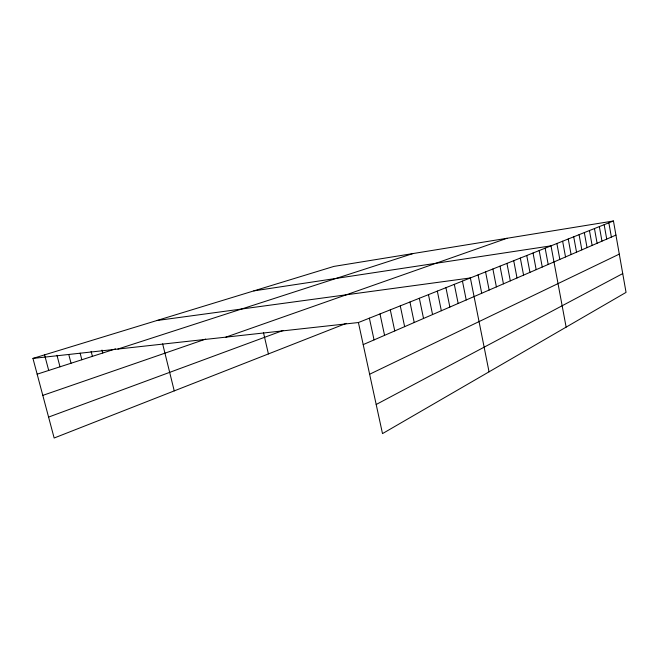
<?xml version="1.0" encoding="UTF-8"?>
<svg xmlns="http://www.w3.org/2000/svg" width="659" height="659" viewBox="0 0 659 659"><rect width="100%" height="100%" fill="white"/><g stroke="black" fill="none" stroke-linecap="round" stroke-linejoin="round"><path stroke-width="0.99" d="M376.19 404.494L622.73 273.592M369.625 374.238L619.295 254.119M363.2 344.608L615.943 235.106M358.414 322.531L613.447 220.987L626.05 292.39L382.5 433.606L358.414 322.531L32.95 358.414L54.153 438.013L346.296 323.363M48.577 417.081L283.172 330.447M225.897 337.144L506.993 238.286M42.794 395.384L205.674 339.097M117.903 349.048L412.954 253.567M37.151 374.18L115.547 348.883M32.95 358.414L333.849 266.417L613.447 220.987M253.83 290.883L550.998 245.848L566.13 327.128M156.891 320.521L470.369 277.95L489.044 371.824M44.581 354.855L48.708 370.449M56.962 355.242L60.002 366.808M68.808 354.657L71.04 363.241M80.134 353.158L81.84 359.756M91.123 351.371L92.4 356.354M101.98 350.061L102.738 353.018M162.633 343.817L174.24 390.886M263.468 332.548L268.411 353.932M379.996 313.931L384.568 335.349M369.378 318.165L374.057 339.904M390.293 309.837L394.757 330.933M400.268 305.867L404.634 326.65M409.947 302.011L414.223 322.498M419.346 298.272L423.531 318.47M428.465 294.639L432.559 314.557M437.329 291.105L441.341 310.751M454.306 284.35L458.162 303.461M445.937 287.678L449.866 307.061M462.445 281.105L466.226 299.969M478.072 274.885L481.704 293.263M485.576 271.895L489.143 290.042M500.008 266.154L503.443 283.848M492.891 268.987L496.384 286.904M506.944 263.386L510.321 280.866M520.313 258.064L523.576 275.124M513.715 260.692L517.027 277.958M526.747 255.503L529.951 272.365M539.161 250.56L542.258 267.027M533.032 253.007L536.179 269.663M545.15 248.179L548.197 264.457M562.629 241.219L565.529 256.952M556.88 243.509L559.829 259.415M573.725 236.803L576.534 252.183M568.239 238.986L571.098 254.539M584.319 232.578L587.045 247.627M579.08 234.67L581.848 249.876M594.459 228.549L597.095 243.27M589.443 230.543L592.128 245.428M608.85 222.816L611.379 237.083M604.155 224.686L606.725 239.102M599.361 226.597L601.964 241.161"/></g></svg>
